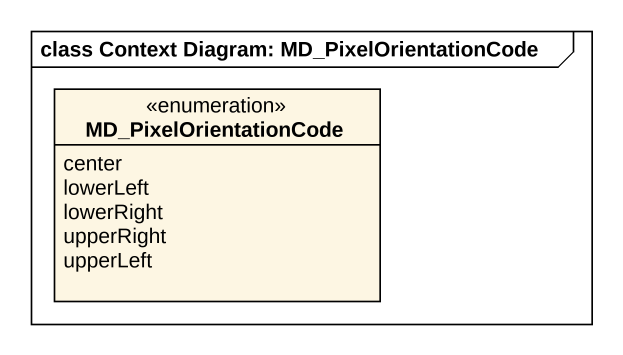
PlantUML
@startuml
mainframe class Context Diagram: MD_PixelOrientationCode
hide circle
hide empty members
enum MD_PixelOrientationCode {
  center
  lowerLeft
  lowerRight
  upperRight
  upperLeft
}
@enduml
